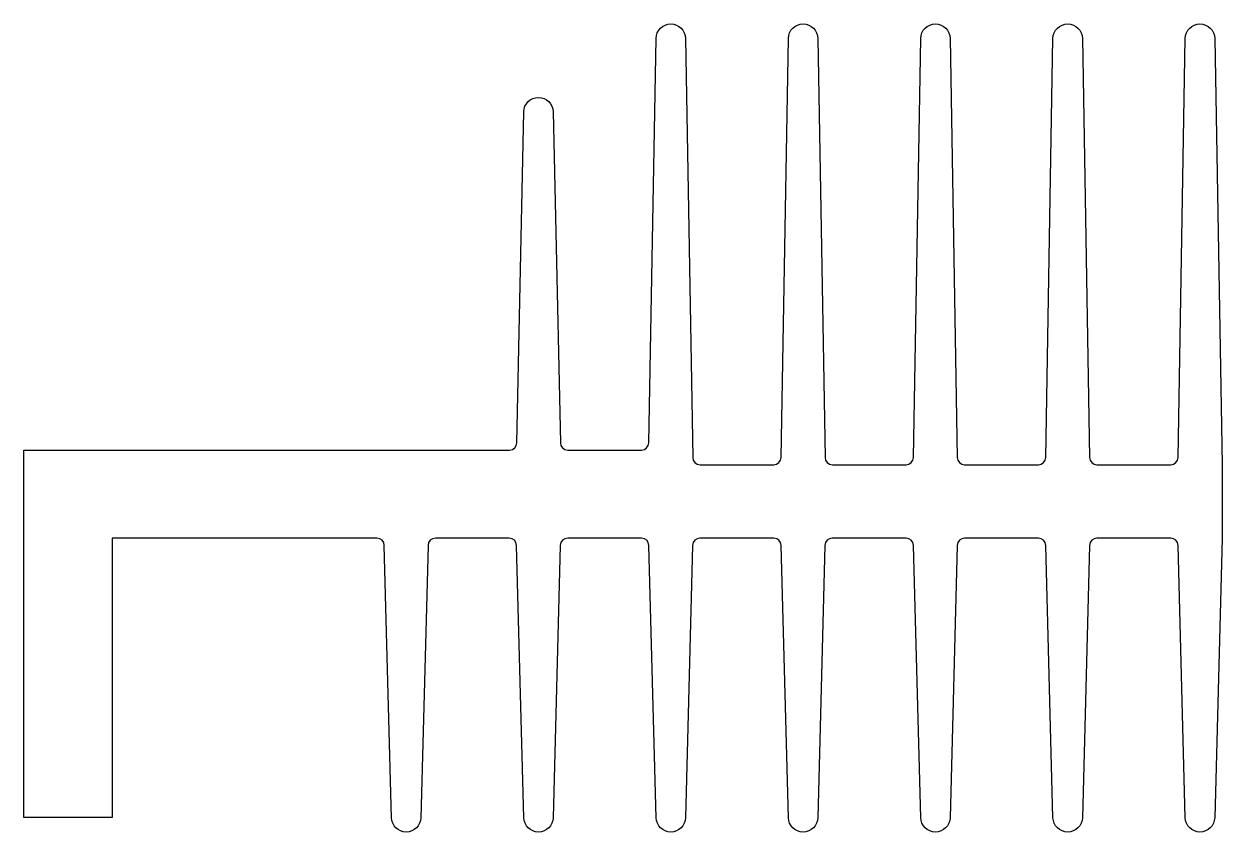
# Model space of a CAD drawing. Extents: x 114.2 to 195.7, y 184.3 to 239.3.
import ezdxf

# ---------------------------------------------------------------- set-up
doc = ezdxf.new("R2010")
doc.units = 0
doc.layers.get('0').update_dxf_attribs({"linetype": 'CONTINUOUS'})

msp = doc.modelspace()

# ---------------------------------------------------------------- linework, layer by layer
msp.add_lwpolyline([(147.721, 203.846, 0.406534), (147.221, 204.333), (142.195, 204.333, 0.406534), (141.695, 203.846), (141.208, 185.307, -0.974048), (139.209, 185.307), (138.721, 203.846, 0.406534), (138.221, 204.333), (120.208, 204.333), (120.208, 185.333), (114.208, 185.333), (114.208, 210.333), (147.239, 210.333, 0.408128), (147.739, 210.822), (148.208, 233.35, -0.982912), (150.208, 233.35), (150.698, 210.822, 0.407864), (151.197, 210.333), (156.217, 210.333, 0.408995), (156.717, 210.824), (157.208, 238.35, -0.982912), (159.208, 238.35), (159.7, 209.824, 0.409175), (160.2, 209.333), (165.217, 209.333, 0.409175), (165.717, 209.824), (166.208, 238.35, -0.982912), (168.208, 238.35), (168.7, 209.824, 0.409175), (169.2, 209.333), (174.217, 209.333, 0.409175), (174.717, 209.824), (175.208, 238.35, -0.982912), (177.208, 238.35), (177.7, 209.824, 0.409175), (178.2, 209.333), (183.217, 209.333, 0.409175), (183.717, 209.824), (184.208, 238.35, -0.982912), (186.208, 238.35), (186.7, 209.824, 0.409175), (187.2, 209.333), (192.217, 209.333, 0.409175), (192.717, 209.824), (193.208, 238.35, -0.982912), (195.208, 238.35), (195.708, 209.333), (195.708, 204.333), (195.208, 185.307, -0.974048), (193.209, 185.307), (192.721, 203.846, 0.406534), (192.221, 204.333), (187.195, 204.333, 0.406534), (186.695, 203.846), (186.208, 185.307, -0.974048), (184.209, 185.307), (183.721, 203.846, 0.406534), (183.221, 204.333), (178.195, 204.333, 0.406534), (177.695, 203.846), (177.208, 185.307, -0.974048), (175.209, 185.307), (174.721, 203.846, 0.406534), (174.221, 204.333), (169.195, 204.333, 0.406534), (168.695, 203.846), (168.208, 185.307, -0.974048), (166.209, 185.307), (165.721, 203.846, 0.406534), (165.221, 204.333), (160.195, 204.333, 0.406534), (159.695, 203.846), (159.208, 185.307, -0.974048), (157.209, 185.307), (156.721, 203.846, 0.406534), (156.221, 204.333), (151.195, 204.333, 0.406534), (150.695, 203.846), (150.208, 185.307, -0.974048), (148.209, 185.307)], format="xyb", close=True)

doc.saveas('drawing.dxf')
